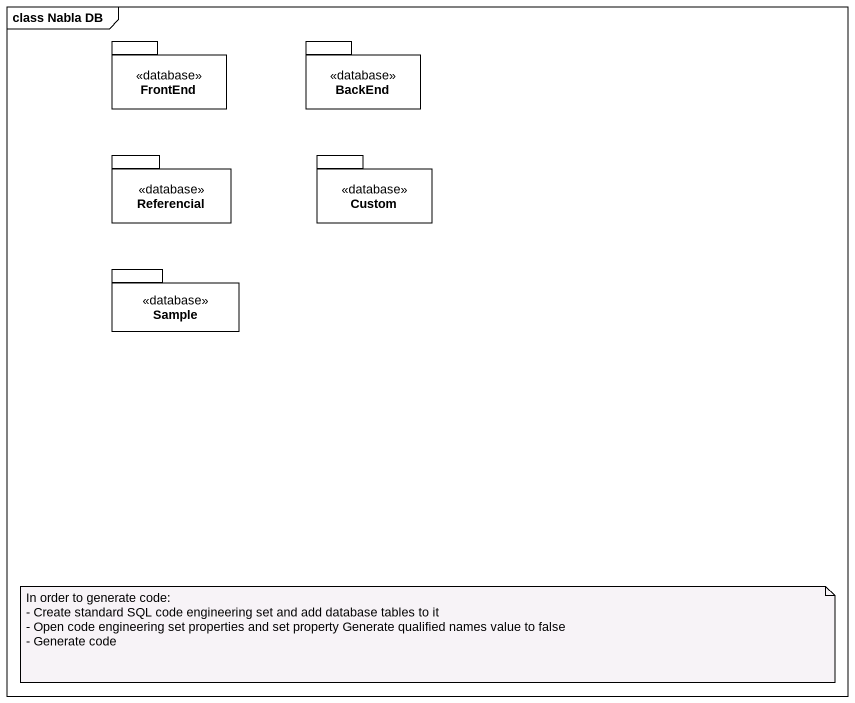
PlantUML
@startuml
mainframe class Nabla DB
package FrontEnd <<database>> {
}
package BackEnd <<database>> {
}
package Referencial <<database>> {
}
package Custom <<database>> {
}
package Sample <<database>> {
}
note as N1
  In order to generate code:
  - Create standard SQL code engineering set and add database tables to it
  - Open code engineering set properties and set property Generate qualified names value to false
  - Generate code
end note
@enduml
